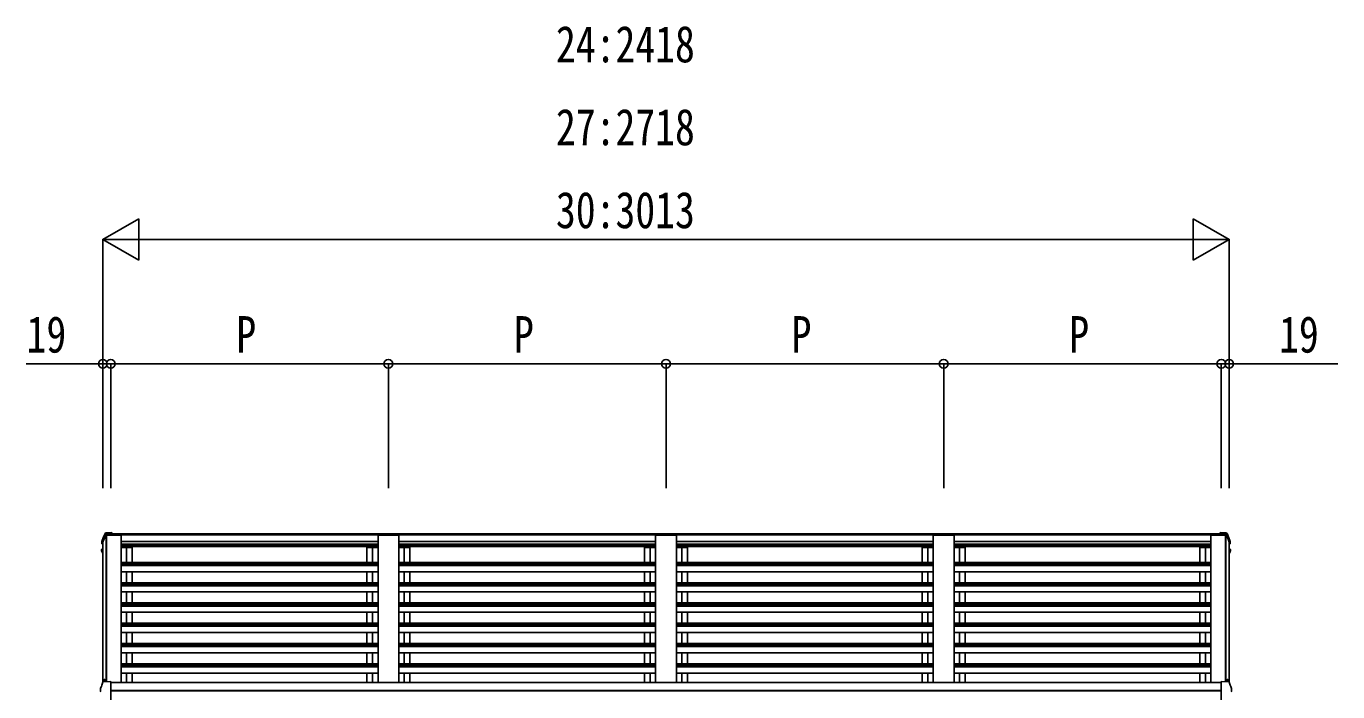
# Model space of a CAD drawing. Units: millimetres, scale not verified. Extents: x -27500 to 27500, y -20000 to 20000.
# Drawn here: x -21799 to -18634, y 12814 to 14418 of the extents above; entities that cross this region are included whole.
import ezdxf
from ezdxf.enums import TextEntityAlignment as Align

# ---------------------------------------------------------------- set-up
doc = ezdxf.new("R2010")
doc.units = ezdxf.units.MM
doc.header["$LTSCALE"] = 100
doc.layers.add('0-2_YKK_A1', color=4, linetype='Continuous')
doc.layers.add('0-4_YKK_N1', color=2, linetype='Continuous')
doc.styles.add('ＭＳ ゴシック', font='')
doc.styles.get('ＭＳ ゴシック').set_extended_font_data('MS Gothic')

msp = doc.modelspace()

# ---------------------------------------------------------------- linework, layer by layer
at = {"layer": '0-2_YKK_A1'}
for p, q in [((-21617, 13175.2), (-21617, 13171.2)), ((-21615.9, 13169.9), (-21614.5, 13169.6)), ((-21614.5, 13171.5), (-21615.1, 13171.6)), ((-21614.5, 13171.1), (-21615.1, 13171.3)), ((-21614.5, 12836.1), (-21614.5, 13173.9)), ((-21607.7, 13191.2), (-21606.5, 13191.3)), ((-21592.5, 13197.2), (-21606.7, 13196.4)), ((-21606.3, 13191.5), (-21606.7, 13194)), ((-21606.5, 13191.3), (-21606.7, 13192.8)), ((-21606.4, 12837.3), (-21606.4, 13191.1)), ((-21595.5, 13192.1), (-21606.3, 13191.5)), ((-21606.3, 13191.5), (-21606.3, 13191.1)), ((-21606.3, 13191.1), (-21595.5, 13191.1)), ((-21605.8, 12837.4), (-21605.8, 13191.1)), ((-18915.5, 13194.4), (-21595.5, 13194.4)), ((-21595.5, 13194.4), (-21595.5, 13191.1)), ((-21595.5, 13194.4), (-21592.5, 13194.4)), ((-18915.5, 13192.1), (-21595.5, 13192.1)), ((-21595.5, 13191), (-21570.5, 13191)), ((-21592.5, 13197.2), (-21592.5, 13197.2)), ((-21592.5, 13197.2), (-21592.5, 13194.8)), ((-21592.5, 13194.4), (-21592.5, 13194.8)), ((-21570.5, 12834.8), (-21570.5, 13191)), ((-20950.5, 13175.6), (-21570.5, 13175.6)), ((-20950.5, 13169.2), (-21570.5, 13169.2)), ((-20950.5, 13167.2), (-21570.5, 13167.2)), ((-20950.5, 13191), (-20950.5, 12836.2)), ((-20900.5, 13191), (-20950.5, 13191)), ((-20950.5, 13191), (-20950.5, 12836.2)), ((-20900.5, 13191), (-20900.5, 12836.2)), ((-20900.5, 13191), (-20900.5, 12836.2)), ((-20900.5, 13175.6), (-20280.5, 13175.6)), ((-20900.5, 13169.2), (-20280.5, 13169.2)), ((-20900.5, 13167.2), (-20280.5, 13167.2)), ((-20280.5, 13191), (-20280.5, 12836.2)), ((-20230.5, 13191), (-20280.5, 13191)), ((-20280.5, 13191), (-20280.5, 12836.2)), ((-20230.5, 13191), (-20230.5, 12836.2)), ((-20230.5, 13191), (-20230.5, 12836.2)), ((-20230.5, 13175.6), (-19610.5, 13175.6)), ((-20230.5, 13169.2), (-19610.5, 13169.2)), ((-20230.5, 13167.2), (-19610.5, 13167.2)), ((-19610.5, 13191), (-19610.5, 12836.2)), ((-19560.5, 13191), (-19610.5, 13191)), ((-19610.5, 13191), (-19610.5, 12836.2)), ((-19560.5, 13191), (-19560.5, 12836.2)), ((-19560.5, 13191), (-19560.5, 12836.2)), ((-19560.5, 13175.6), (-18940.5, 13175.6)), ((-19560.5, 13169.2), (-18940.5, 13169.2)), ((-19560.5, 13167.2), (-18940.5, 13167.2)), ((-18940.5, 12836.2), (-18940.5, 13191)), ((-18915.5, 13191), (-18940.5, 13191)), ((-18918.5, 13197.2), (-18918.5, 13197.2)), ((-18918.5, 13197.2), (-18904.3, 13196.4)), ((-18918.5, 13197.2), (-18918.5, 13194.8)), ((-18918.5, 13194.4), (-18918.5, 13194.8)), ((-18915.5, 13194.4), (-18918.5, 13194.4)), ((-18915.5, 13194.4), (-18915.5, 13191)), ((-18915.5, 13191), (-18915.5, 13194.4)), ((-18915.5, 13194.4), (-18915.5, 13191.1)), ((-18915.5, 13192.1), (-18904.7, 13191.5)), ((-18904.7, 13191.1), (-18915.5, 13191.1)), ((-18905.2, 12837.4), (-18905.2, 13191.1)), ((-18904.7, 13191.5), (-18904.3, 13194)), ((-18904.7, 13191.5), (-18904.7, 13191.1)), ((-18904.6, 12837.3), (-18904.6, 13191.1)), ((-18904.5, 13191.3), (-18904.3, 13192.8)), ((-18903.3, 13191.2), (-18904.5, 13191.3)), ((-18896.5, 12836.1), (-18896.5, 13173.9)), ((-18896.5, 13171.5), (-18895.9, 13171.6)), ((-18896.5, 13171.1), (-18895.9, 13171.3)), ((-18895.1, 13169.9), (-18896.5, 13169.6)), ((-18894, 13175.2), (-18894, 13171.2)), ((-21617.4, 13156.2), (-21617.4, 13152.2)), ((-21617.3, 13156.6), (-21617.3, 13156.5)), ((-21614.5, 13153.8), (-21616.3, 13153.5)), ((-21614.5, 13157.8), (-21615.6, 13157.7)), ((-21615.4, 13152.1), (-21614.5, 13152.3)), ((-20950.5, 13163.5), (-21570.5, 13163.5)), ((-21543.5, 13161.1), (-21570.5, 13161.1)), ((-21557.5, 13125.3), (-21557.5, 13161.1)), ((-21543.5, 13125.3), (-21543.5, 13161.1)), ((-20950.5, 13161.1), (-20977.5, 13161.1)), ((-20977.5, 13161.1), (-20977.5, 13125.3)), ((-20963.5, 13161.1), (-20963.5, 13125.3)), ((-20900.5, 13163.5), (-20280.5, 13163.5)), ((-20900.5, 13161.1), (-20873.5, 13161.1)), ((-20887.5, 13161.1), (-20887.5, 13125.3)), ((-20873.5, 13161.1), (-20873.5, 13125.3)), ((-20280.5, 13161.1), (-20307.5, 13161.1)), ((-20307.5, 13161.1), (-20307.5, 13125.3)), ((-20293.5, 13161.1), (-20293.5, 13125.3)), ((-20230.5, 13163.5), (-19610.5, 13163.5)), ((-20230.5, 13161.1), (-20203.5, 13161.1)), ((-20217.5, 13161.1), (-20217.5, 13125.3)), ((-20203.5, 13161.1), (-20203.5, 13125.3)), ((-19610.5, 13161.1), (-19637.5, 13161.1)), ((-19637.5, 13161.1), (-19637.5, 13125.3)), ((-19623.5, 13161.1), (-19623.5, 13125.3)), ((-19560.5, 13163.5), (-18940.5, 13163.5)), ((-19560.5, 13161.1), (-19533.5, 13161.1)), ((-19547.5, 13161.1), (-19547.5, 13125.3)), ((-19533.5, 13161.1), (-19533.5, 13125.3)), ((-18967.5, 13161.1), (-18940.5, 13161.1)), ((-18967.5, 13125.3), (-18967.5, 13161.1)), ((-18953.5, 13125.3), (-18953.5, 13161.1)), ((-18896.5, 13157.8), (-18895.4, 13157.7)), ((-18896.5, 13153.8), (-18894.7, 13153.5)), ((-18895.6, 13152.1), (-18896.5, 13152.3)), ((-18893.7, 13156.6), (-18893.7, 13156.5)), ((-18893.6, 13156.2), (-18893.6, 13152.2)), ((-20950.5, 13125.3), (-21570.5, 13125.3)), ((-20950.5, 13121.6), (-21570.5, 13121.6)), ((-20950.5, 13117.9), (-21570.5, 13117.9)), ((-20950.5, 13102.9), (-21570.5, 13102.9)), ((-21557.5, 13076.4), (-21557.5, 13102.9)), ((-21543.5, 13076.4), (-21543.5, 13102.9)), ((-20977.5, 13102.9), (-20977.5, 13076.4)), ((-20963.5, 13102.9), (-20963.5, 13076.4)), ((-20900.5, 13125.3), (-20280.5, 13125.3)), ((-20900.5, 13121.6), (-20280.5, 13121.6)), ((-20900.5, 13117.9), (-20280.5, 13117.9)), ((-20900.5, 13102.9), (-20280.5, 13102.9)), ((-20887.5, 13102.9), (-20887.5, 13076.4)), ((-20873.5, 13102.9), (-20873.5, 13076.4)), ((-20307.5, 13102.9), (-20307.5, 13076.4)), ((-20293.5, 13102.9), (-20293.5, 13076.4)), ((-20230.5, 13125.3), (-19610.5, 13125.3)), ((-20230.5, 13121.6), (-19610.5, 13121.6)), ((-20230.5, 13117.9), (-19610.5, 13117.9)), ((-20230.5, 13102.9), (-19610.5, 13102.9)), ((-20217.5, 13102.9), (-20217.5, 13076.4)), ((-20203.5, 13102.9), (-20203.5, 13076.4)), ((-19637.5, 13102.9), (-19637.5, 13076.4)), ((-19623.5, 13102.9), (-19623.5, 13076.4)), ((-19560.5, 13125.3), (-18940.5, 13125.3)), ((-19560.5, 13121.6), (-18940.5, 13121.6)), ((-19560.5, 13117.9), (-18940.5, 13117.9)), ((-19560.5, 13102.9), (-18940.5, 13102.9)), ((-19547.5, 13102.9), (-19547.5, 13076.4)), ((-19533.5, 13102.9), (-19533.5, 13076.4)), ((-18967.5, 13076.4), (-18967.5, 13102.9)), ((-18953.5, 13076.4), (-18953.5, 13102.9)), ((-20950.5, 13076.4), (-21570.5, 13076.4)), ((-20950.5, 13072.8), (-21570.5, 13072.8)), ((-20900.5, 13076.4), (-20280.5, 13076.4)), ((-20900.5, 13072.8), (-20280.5, 13072.8)), ((-20230.5, 13076.4), (-19610.5, 13076.4)), ((-20230.5, 13072.8), (-19610.5, 13072.8)), ((-19560.5, 13076.4), (-18940.5, 13076.4)), ((-19560.5, 13072.8), (-18940.5, 13072.8)), ((-20950.5, 13069), (-21570.5, 13069)), ((-20950.5, 13054.1), (-21570.5, 13054.1)), ((-21557.5, 13027.6), (-21557.5, 13054.1)), ((-21543.5, 13027.6), (-21543.5, 13054.1)), ((-20977.5, 13054.1), (-20977.5, 13027.6)), ((-20963.5, 13054.1), (-20963.5, 13027.6)), ((-20900.5, 13069), (-20280.5, 13069)), ((-20900.5, 13054.1), (-20280.5, 13054.1)), ((-20887.5, 13054.1), (-20887.5, 13027.6)), ((-20873.5, 13054.1), (-20873.5, 13027.6)), ((-20307.5, 13054.1), (-20307.5, 13027.6)), ((-20293.5, 13054.1), (-20293.5, 13027.6)), ((-20230.5, 13069), (-19610.5, 13069)), ((-20230.5, 13054.1), (-19610.5, 13054.1)), ((-20217.5, 13054.1), (-20217.5, 13027.6)), ((-20203.5, 13054.1), (-20203.5, 13027.6)), ((-19637.5, 13054.1), (-19637.5, 13027.6)), ((-19623.5, 13054.1), (-19623.5, 13027.6)), ((-19560.5, 13069), (-18940.5, 13069)), ((-19560.5, 13054.1), (-18940.5, 13054.1)), ((-19547.5, 13054.1), (-19547.5, 13027.6)), ((-19533.5, 13054.1), (-19533.5, 13027.6)), ((-18967.5, 13027.6), (-18967.5, 13054.1)), ((-18953.5, 13027.6), (-18953.5, 13054.1)), ((-20950.5, 13027.6), (-21570.5, 13027.6)), ((-20950.5, 13024), (-21570.5, 13024)), ((-20950.5, 13020.2), (-21570.5, 13020.2)), ((-20900.5, 13027.6), (-20280.5, 13027.6)), ((-20900.5, 13024), (-20280.5, 13024)), ((-20900.5, 13020.2), (-20280.5, 13020.2)), ((-20230.5, 13027.6), (-19610.5, 13027.6)), ((-20230.5, 13024), (-19610.5, 13024)), ((-20230.5, 13020.2), (-19610.5, 13020.2)), ((-19560.5, 13027.6), (-18940.5, 13027.6)), ((-19560.5, 13024), (-18940.5, 13024)), ((-19560.5, 13020.2), (-18940.5, 13020.2)), ((-20950.5, 13005.3), (-21570.5, 13005.3)), ((-20950.5, 12978.7), (-21570.5, 12978.7)), ((-21557.5, 12978.7), (-21557.5, 13005.3)), ((-21543.5, 12978.7), (-21543.5, 13005.3)), ((-20977.5, 13005.3), (-20977.5, 12978.7)), ((-20963.5, 13005.3), (-20963.5, 12978.7)), ((-20900.5, 13005.3), (-20280.5, 13005.3)), ((-20900.5, 12978.7), (-20280.5, 12978.7)), ((-20887.5, 13005.3), (-20887.5, 12978.7)), ((-20873.5, 13005.3), (-20873.5, 12978.7)), ((-20307.5, 13005.3), (-20307.5, 12978.7)), ((-20293.5, 13005.3), (-20293.5, 12978.7)), ((-20230.5, 13005.3), (-19610.5, 13005.3)), ((-20230.5, 12978.7), (-19610.5, 12978.7)), ((-20217.5, 13005.3), (-20217.5, 12978.7)), ((-20203.5, 13005.3), (-20203.5, 12978.7)), ((-19637.5, 13005.3), (-19637.5, 12978.7)), ((-19623.5, 13005.3), (-19623.5, 12978.7)), ((-19560.5, 13005.3), (-18940.5, 13005.3)), ((-19560.5, 12978.7), (-18940.5, 12978.7)), ((-19547.5, 13005.3), (-19547.5, 12978.7)), ((-19533.5, 13005.3), (-19533.5, 12978.7)), ((-18967.5, 12978.7), (-18967.5, 13005.3)), ((-18953.5, 12978.7), (-18953.5, 13005.3)), ((-20950.5, 12975.1), (-21570.5, 12975.1)), ((-20950.5, 12971.3), (-21570.5, 12971.3)), ((-20950.5, 12956.4), (-21570.5, 12956.4)), ((-21557.5, 12929.8), (-21557.5, 12956.4)), ((-21543.5, 12929.8), (-21543.5, 12956.4)), ((-20977.5, 12956.4), (-20977.5, 12929.8)), ((-20963.5, 12956.4), (-20963.5, 12929.8)), ((-20900.5, 12975.1), (-20280.5, 12975.1)), ((-20900.5, 12971.3), (-20280.5, 12971.3)), ((-20900.5, 12956.4), (-20280.5, 12956.4)), ((-20887.5, 12956.4), (-20887.5, 12929.8)), ((-20873.5, 12956.4), (-20873.5, 12929.8)), ((-20307.5, 12956.4), (-20307.5, 12929.8)), ((-20293.5, 12956.4), (-20293.5, 12929.8)), ((-20230.5, 12975.1), (-19610.5, 12975.1)), ((-20230.5, 12971.3), (-19610.5, 12971.3)), ((-20230.5, 12956.4), (-19610.5, 12956.4)), ((-20217.5, 12956.4), (-20217.5, 12929.8)), ((-20203.5, 12956.4), (-20203.5, 12929.8)), ((-19637.5, 12956.4), (-19637.5, 12929.8)), ((-19623.5, 12956.4), (-19623.5, 12929.8)), ((-19560.5, 12975.1), (-18940.5, 12975.1)), ((-19560.5, 12971.3), (-18940.5, 12971.3)), ((-19560.5, 12956.4), (-18940.5, 12956.4)), ((-19547.5, 12956.4), (-19547.5, 12929.8)), ((-19533.5, 12956.4), (-19533.5, 12929.8)), ((-18967.5, 12929.8), (-18967.5, 12956.4)), ((-18953.5, 12929.8), (-18953.5, 12956.4)), ((-20950.5, 12929.8), (-21570.5, 12929.8)), ((-20950.5, 12926.2), (-21570.5, 12926.2)), ((-20950.5, 12922.4), (-21570.5, 12922.4)), ((-20900.5, 12929.8), (-20280.5, 12929.8)), ((-20900.5, 12926.2), (-20280.5, 12926.2)), ((-20900.5, 12922.4), (-20280.5, 12922.4)), ((-20230.5, 12929.8), (-19610.5, 12929.8)), ((-20230.5, 12926.2), (-19610.5, 12926.2)), ((-20230.5, 12922.4), (-19610.5, 12922.4)), ((-19560.5, 12929.8), (-18940.5, 12929.8)), ((-19560.5, 12926.2), (-18940.5, 12926.2)), ((-19560.5, 12922.4), (-18940.5, 12922.4)), ((-20950.5, 12907.5), (-21570.5, 12907.5)), ((-21557.5, 12880.9), (-21557.5, 12907.5)), ((-21543.5, 12880.9), (-21543.5, 12907.5)), ((-20977.5, 12907.5), (-20977.5, 12880.9)), ((-20963.5, 12907.5), (-20963.5, 12880.9)), ((-20900.5, 12907.5), (-20280.5, 12907.5)), ((-20887.5, 12907.5), (-20887.5, 12880.9)), ((-20873.5, 12907.5), (-20873.5, 12880.9)), ((-20307.5, 12907.5), (-20307.5, 12880.9)), ((-20293.5, 12907.5), (-20293.5, 12880.9)), ((-20230.5, 12907.5), (-19610.5, 12907.5)), ((-20217.5, 12907.5), (-20217.5, 12880.9)), ((-20203.5, 12907.5), (-20203.5, 12880.9)), ((-19637.5, 12907.5), (-19637.5, 12880.9)), ((-19623.5, 12907.5), (-19623.5, 12880.9)), ((-19560.5, 12907.5), (-18940.5, 12907.5)), ((-19547.5, 12907.5), (-19547.5, 12880.9)), ((-19533.5, 12907.5), (-19533.5, 12880.9)), ((-18967.5, 12880.9), (-18967.5, 12907.5)), ((-18953.5, 12880.9), (-18953.5, 12907.5)), ((-20950.5, 12880.9), (-21570.5, 12880.9)), ((-20950.5, 12877.3), (-21570.5, 12877.3)), ((-20950.5, 12873.5), (-21570.5, 12873.5)), ((-20950.5, 12858.6), (-21570.5, 12858.6)), ((-21557.5, 12836.2), (-21557.5, 12858.6)), ((-21543.5, 12836.2), (-21543.5, 12858.6)), ((-20977.5, 12858.6), (-20977.5, 12836.2)), ((-20963.5, 12858.6), (-20963.5, 12836.2)), ((-20900.5, 12880.9), (-20280.5, 12880.9)), ((-20900.5, 12877.3), (-20280.5, 12877.3)), ((-20900.5, 12873.5), (-20280.5, 12873.5)), ((-20900.5, 12858.6), (-20280.5, 12858.6)), ((-20887.5, 12858.6), (-20887.5, 12836.2)), ((-20873.5, 12858.6), (-20873.5, 12836.2)), ((-20307.5, 12858.6), (-20307.5, 12836.2)), ((-20293.5, 12858.6), (-20293.5, 12836.2)), ((-20230.5, 12880.9), (-19610.5, 12880.9)), ((-20230.5, 12877.3), (-19610.5, 12877.3)), ((-20230.5, 12873.5), (-19610.5, 12873.5)), ((-20230.5, 12858.6), (-19610.5, 12858.6)), ((-20217.5, 12858.6), (-20217.5, 12836.2)), ((-20203.5, 12858.6), (-20203.5, 12836.2)), ((-19637.5, 12858.6), (-19637.5, 12836.2)), ((-19623.5, 12858.6), (-19623.5, 12836.2)), ((-19560.5, 12880.9), (-18940.5, 12880.9)), ((-19560.5, 12877.3), (-18940.5, 12877.3)), ((-19560.5, 12873.5), (-18940.5, 12873.5)), ((-19560.5, 12858.6), (-18940.5, 12858.6)), ((-19547.5, 12858.6), (-19547.5, 12836.2)), ((-19533.5, 12858.6), (-19533.5, 12836.2)), ((-18967.5, 12836.2), (-18967.5, 12858.6)), ((-18953.5, 12836.2), (-18953.5, 12858.6)), ((-21620.1, 12814.5), (-21620.1, 12821)), ((-21595.5, 12837.5), (-21595.5, 12837.9)), ((-21595.5, 12836.8), (-21595.5, 12837.5)), ((-21595.5, 12814.6), (-21595.5, 12836.8)), ((-18915.5, 12836.2), (-21595.5, 12836.2)), ((-21595.5, 12834.8), (-21595.5, 12777.2)), ((-18915.5, 12837.5), (-18915.5, 12837.9)), ((-18915.5, 12836.8), (-18915.5, 12837.5)), ((-18915.5, 12814.6), (-18915.5, 12836.8)), ((-18915.5, 12834.8), (-18915.5, 12777.2)), ((-18890.9, 12814.5), (-18890.9, 12821)), ((-18915.5, 12816.6), (-21595.5, 12816.6)), ((-18915.5, 12815.7), (-21595.5, 12815.7)), ((-21595.5, 12813.4), (-21595.5, 12814.6)), ((-18915.5, 12813.4), (-18915.5, 12814.6))]:
    msp.add_line(p, q, dxfattribs=at)
for points in [[(-21609.3, 13195.2), (-21613.6, 13184.6), (-21616.9, 13175.7), (-21617, 13175.4), (-21617, 13175.3)], [(-21617, 13175.3), (-21617, 13175.2), (-21617, 13175.2)], [(-21609.3, 13191.7), (-21610.3, 13189.2), (-21611.3, 13186.7), (-21612.3, 13184.2), (-21613.2, 13181.7), (-21614.2, 13179.2), (-21615.1, 13176.7), (-21616, 13174.1), (-21616.9, 13171.6)], [(-21592.5, 13194.8), (-21606.7, 13194), (-21606.7, 13192.8), (-21607.8, 13192.7)], [(-21606.4, 13191.1), (-21606.5, 13191.6), (-21606.5, 13191.3)], [(-18918.5, 13194.8), (-18904.3, 13194), (-18904.3, 13192.8), (-18903.2, 13192.7)], [(-18904.6, 13191.1), (-18904.5, 13191.6), (-18904.5, 13191.3)], [(-18901.7, 13195.2), (-18897.4, 13184.6), (-18894.1, 13175.7), (-18894, 13175.4), (-18894, 13175.3)], [(-18901.7, 13191.7), (-18900.7, 13189.2), (-18899.7, 13186.7), (-18898.7, 13184.2), (-18897.8, 13181.7), (-18896.8, 13179.2), (-18895.9, 13176.7), (-18895, 13174.1), (-18894.1, 13171.6)], [(-18894, 13175.3), (-18894, 13175.2), (-18894, 13175.2)], [(-21617.3, 13156.6), (-21617.4, 13156.4), (-21617.4, 13156.3)], [(-21617.2, 13151.6), (-21615.7, 13149), (-21614.5, 13146.9)], [(-18893.8, 13151.6), (-18895.3, 13149), (-18896.5, 13146.9)], [(-18893.7, 13156.6), (-18893.6, 13156.4), (-18893.6, 13156.3)], [(-21620, 12821.3), (-21620.1, 12821.1), (-21620.1, 12821)], [(-21612.1, 12842.1), (-21613.2, 12839.5), (-21614.2, 12836.9), (-21615.2, 12834.3), (-21616.2, 12831.7), (-21617.2, 12829.1), (-21618.1, 12826.5), (-21619.1, 12823.9), (-21620, 12821.3)], [(-21595.5, 12837.9), (-21609.5, 12837.2), (-21609.5, 12842.8), (-21611.3, 12842.7)], [(-18915.5, 12837.9), (-18901.5, 12837.2), (-18901.5, 12842.8), (-18899.7, 12842.7)], [(-18898.9, 12842.1), (-18897.8, 12839.5), (-18896.8, 12836.9), (-18895.8, 12834.3), (-18894.8, 12831.7), (-18893.8, 12829.1), (-18892.9, 12826.5), (-18891.9, 12823.9), (-18891, 12821.3)], [(-18891, 12821.3), (-18890.9, 12821.1), (-18890.9, 12821)]]:
    msp.add_lwpolyline(points, dxfattribs=at)
for centre, radius, start, end in [((-21615.7, 13171.2), 1.3, 160.5514, 259.1106), ((-21145.6, 13004.7), 498.5, 158.0465, 160.4309), ((-21615, 13171.6), 0.3, 160.4848, 259.1107), ((-21615, 13171.9), 0.3, 212.9359, 259.0461), ((-21607.1, 13193.9), 2.62, 80.76, 148.1655), ((-21607.7, 13191), 1.7, 92.9577, 157.9977), ((-21607.7, 13190.9), 0.3, 92.9577, 158.0051), ((-18903.9, 13193.9), 2.62, 31.8345, 99.24), ((-18903.3, 13190.9), 0.3, 21.9949, 87.0423), ((-18903.3, 13191), 1.7, 22.0023, 87.0423), ((-19365.4, 13004.7), 498.5, 19.5691, 21.9535), ((-18896, 13171.6), 0.3, 280.8893, 19.5152), ((-18896, 13171.9), 0.3, 280.9539, 327.0641), ((-18895.3, 13171.2), 1.3, 280.8894, 19.4486), ((-21616.1, 13156.3), 1.3, 99.7681, 169.9746), ((-21616.1, 13152.2), 1.3, 100.8784, 209.7286), ((-21615.6, 13155.4), 2.32, 92.6514, 119.6963), ((-21615.3, 13151.8), 0.3, 100.8783, 209.8087), ((-21182.7, 13400.5), 499, 209.8533, 210.0959), ((-21182.7, 13400.1), 499, 209.8533, 210.0959), ((-19328.3, 13400.5), 499, 329.9041, 330.1467), ((-19328.3, 13400.1), 499, 329.9041, 330.1467), ((-18895.7, 13151.8), 0.3, 330.1913, 79.1217), ((-18895.4, 13155.4), 2.32, 60.3037, 87.3486), ((-18894.9, 13156.3), 1.3, 10.0254, 80.2319), ((-18894.9, 13152.2), 1.3, 330.2714, 79.1216), ((-21611.2, 12841.7), 1, 92.9595, 157.9462), ((-18899.8, 12841.7), 1, 22.0538, 87.0405), ((-21619.1, 12814.5), 1, 180, 258.5464), ((-18891.9, 12814.5), 1, 281.4536, 0)]:
    msp.add_arc(centre, radius, start, end, dxfattribs=at)
at = {"layer": '0-4_YKK_N1'}
for p, q in [((-21614.5, 13904.2), (-21527.9, 13954.2)), ((-21527.9, 13854.2), (-21527.9, 13954.2)), ((-18896.5, 13904.2), (-18983.1, 13954.2)), ((-18983.1, 13954.2), (-18983.1, 13854.2)), ((-21614.5, 13304.2), (-21614.5, 13905.2)), ((-21614.5, 13904.2), (-21527.9, 13854.2)), ((-21614.5, 13904.2), (-21441.3, 13904.2)), ((-21514.5, 13904.2), (-18996.5, 13904.2)), ((-18896.5, 13904.2), (-19069.7, 13904.2)), ((-18896.5, 13904.2), (-18983.1, 13854.2)), ((-18896.5, 13304.2), (-18896.5, 13905.2)), ((-21614.5, 13304.2), (-21614.5, 13605.2)), ((-21595.5, 13304.2), (-21595.5, 13605.2)), ((-21595.5, 13304.2), (-21595.5, 13605.2)), ((-21595.5, 13604.2), (-20925.5, 13604.2)), ((-20925.5, 13304.2), (-20925.5, 13605.2)), ((-20925.5, 13304.2), (-20925.5, 13605.2)), ((-20925.5, 13604.2), (-20255.5, 13604.2)), ((-20255.5, 13304.2), (-20255.5, 13605.2)), ((-20255.5, 13305.2), (-20255.5, 13605.2)), ((-20255.5, 13604.2), (-19585.5, 13604.2)), ((-19585.5, 13304.2), (-19585.5, 13605.2)), ((-19585.5, 13304.2), (-19585.5, 13605.2)), ((-18915.5, 13604.2), (-19585.5, 13604.2)), ((-18915.5, 13304.2), (-18915.5, 13605.2)), ((-18915.5, 13304.2), (-18915.5, 13605.2)), ((-18896.5, 13304.2), (-18896.5, 13605.2))]:
    msp.add_line(p, q, dxfattribs=at)
for points in [[(-21595.5, 13604.2), (-21614.5, 13604.2), (-21799.4, 13604.2)], [(-18915.5, 13604.2), (-18896.5, 13604.2), (-18634.5, 13604.2)]]:
    msp.add_lwpolyline(points, dxfattribs=at)
for centre in [(-21614.5, 13604.2), (-21595.5, 13604.2), (-21595.5, 13604.2), (-20925.5, 13604.2), (-20925.5, 13604.2), (-20255.5, 13604.2), (-20255.5, 13604.2), (-19585.5, 13604.2), (-19585.5, 13604.2), (-18915.5, 13604.2), (-18915.5, 13604.2), (-18896.5, 13604.2)]:
    msp.add_circle(centre, 10.6, dxfattribs=at)

# ---------------------------------------------------------------- texts
at = {"layer": '0-4_YKK_N1', "style": 'ＭＳ ゴシック', "width": 0.8}
for s, height, p in [('24:2418', 87.98, (-20521.1, 14305)), ('27:2718', 87.98, (-20521.1, 14105)), ('30:3013', 87.98, (-20521.1, 13905)), ('19', 87.98, (-21798.6, 13605)), ('P', 88, (-21292.5, 13605)), ('P', 88, (-20622.5, 13605)), ('P', 88, (-19952.5, 13605)), ('P', 88, (-19282.5, 13605)), ('19', 87.98, (-18776.1, 13605))]:
    msp.add_text(s, height=height, dxfattribs=at).set_placement(p, align=Align.BOTTOM_LEFT)

doc.saveas('drawing.dxf')
